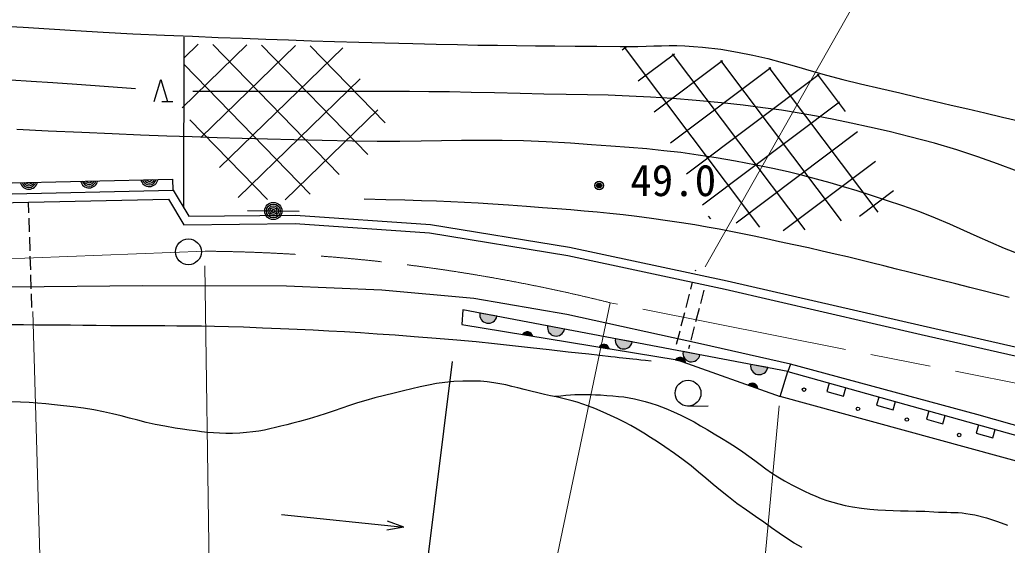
# Model space of a CAD drawing. Units: millimetres, scale not verified. Extents: x 40000 to 680000, y 20000 to 380000.
# Drawn here: x 363358 to 420671, y 292824 to 323344 of the extents above; entities that cross this region are included whole.
import ezdxf
from ezdxf.enums import TextEntityAlignment as Align

# ---------------------------------------------------------------- set-up
doc = ezdxf.new("R2010")
doc.units = ezdxf.units.MM
doc.header["$LTSCALE"] = 1000
doc.header["$PDMODE"] = 32
doc.header["$PDSIZE"] = 500
doc.linetypes.add('CHAIN', pattern=[18.5, 12, -1.5, 3.5, -1.5])
for name, color, linetype, lineweight in [('M-BGD', 7, 'Continuous', 25), ('M-BGD-HTXT', 7, 'Continuous', 13), ('M-BMK', 2, 'CHAIN', 13), ('M-BMK-SRVR', 3, 'Continuous', 25), ('M-STR-HTXT', 7, 'Continuous', 13)]:
    doc.layers.add(name, color=color, linetype=linetype, lineweight=lineweight)
doc.styles.add('ＭＳ ゴシック', font='')
doc.styles.get('ＭＳ ゴシック').set_extended_font_data('MS Gothic')

msp = doc.modelspace()

# ---------------------------------------------------------------- hatches: boundary and pattern name
at = {"layer": 'M-BGD'}
for points in [[(390065, 306308, 0.41421), (390463, 305723, 0.41421), (391048, 306122)], [(393995, 305562, 1), (394978, 305376)], [(393131, 304965, 0.66667), (392538, 305061)], [(397572, 304240, 0.66667), (396980, 304337)], [(397925, 304817, 0.41421), (398323, 304232, 0.41421), (398907, 304630)], [(401855, 304071, 0.41421), (402253, 303486, 0.41421), (402837, 303884)], [(402004, 303466, 0.66667), (401418, 303595)], [(405785, 303325, 0.41421), (406183, 302741, 0.41421), (406767, 303139)], [(406193, 301930, 0.66667), (405628, 302131)]]:
    msp.add_hatch(color=256, dxfattribs=at).paths.add_polyline_path(points)

# ---------------------------------------------------------------- linework, layer by layer
for p, q in [((362046, 322993), (363551, 322903)), ((363551, 322903), (365057, 322809)), ((365057, 322809), (366596, 322715)), ((366596, 322715), (368203, 322621)), ((368203, 322621), (369912, 322531)), ((369912, 322531), (371757, 322447)), ((371757, 322447), (373376, 322381)), ((372884, 312398), (372909, 322322)), ((373376, 322381), (374876, 322321)), ((374876, 322321), (376287, 322266)), ((376287, 322266), (377639, 322216)), ((377639, 322216), (378961, 322170)), ((378961, 322170), (380283, 322126)), ((380283, 322126), (381635, 322084)), ((376538, 321878), (372791, 318235)), ((373710, 321918), (372906, 321136)), ((379366, 321838), (373875, 316500)), ((374559, 321906), (381889, 314365)), ((382101, 321707), (374959, 314764)), ((377387, 321866), (383564, 315512)), ((380215, 321826), (384566, 317350)), ((381635, 322084), (383046, 322042)), ((383046, 322042), (384547, 322000)), ((384547, 322000), (386166, 321956)), ((386166, 321956), (387519, 321923)), ((387519, 321923), (388771, 321896)), ((388771, 321896), (389950, 321876)), ((389950, 321876), (391079, 321859)), ((391079, 321859), (392183, 321847)), ((392183, 321847), (393288, 321836)), ((393288, 321836), (394417, 321827)), ((394417, 321827), (395596, 321817)), ((395596, 321817), (396849, 321806)), ((396849, 321806), (398201, 321792)), ((398201, 321792), (398740, 321791)), ((398548, 321743), (398317, 321570)), ((398429, 321760), (406299, 311303)), ((398740, 321791), (399239, 321798)), ((399239, 321798), (399709, 321810)), ((399709, 321810), (400159, 321823)), ((400159, 321823), (400600, 321834)), ((400600, 321834), (401040, 321841)), ((401040, 321841), (401489, 321839)), ((401489, 321839), (401958, 321826)), ((401958, 321826), (402455, 321797)), ((402455, 321797), (402991, 321751)), ((402991, 321751), (404040, 321625)), ((404040, 321625), (405006, 321469)), ((401349, 321348), (399252, 319770)), ((401230, 321365), (408921, 311145)), ((404031, 320969), (411036, 311661)), ((405006, 321469), (405908, 321287)), ((405908, 321287), (406768, 321084)), ((406768, 321084), (407605, 320862)), ((372905, 320738), (380214, 313219)), ((404149, 320953), (400186, 317970)), ((406950, 320557), (401121, 316170)), ((406831, 320574), (413152, 312176)), ((407605, 320862), (408439, 320626)), ((408439, 320626), (409292, 320381)), ((409292, 320381), (410183, 320129)), ((362840, 319858), (364012, 319782)), ((371163, 318587), (371547, 319867)), ((371547, 319867), (371931, 318587)), ((383119, 319907), (376043, 313028)), ((409751, 320162), (402055, 314371)), ((409632, 320179), (411265, 318009)), ((410183, 320129), (411132, 319875)), ((411132, 319875), (412160, 319623)), ((364012, 319782), (365272, 319696)), ((365272, 319696), (366669, 319599)), ((366669, 319599), (368256, 319487)), ((368256, 319487), (370081, 319359)), ((412160, 319623), (413343, 319347)), ((413343, 319347), (414438, 319091)), ((374128, 319174), (373395, 319173)), ((374763, 319175), (374128, 319174)), ((375322, 319176), (374763, 319175)), ((375824, 319176), (375322, 319176)), ((376291, 319176), (375824, 319176)), ((376741, 319176), (376291, 319176)), ((377197, 319175), (376741, 319176)), ((377678, 319174), (377197, 319175)), ((378205, 319174), (377678, 319174)), ((378798, 319173), (378205, 319174)), ((380160, 319172), (378798, 319173)), ((381422, 319173), (380160, 319172)), ((382608, 319176), (381422, 319173)), ((383745, 319178), (382608, 319176)), ((384857, 319178), (383745, 319178)), ((385969, 319174), (384857, 319178)), ((387106, 319165), (385969, 319174)), ((388292, 319149), (387106, 319165)), ((389554, 319125), (388292, 319149)), ((390915, 319091), (389554, 319125)), ((392397, 319055), (390915, 319091)), ((393772, 319028), (392397, 319055)), ((395065, 319006), (393772, 319028)), ((396304, 318983), (395065, 319006)), ((397515, 318954), (396304, 318983)), ((398726, 318912), (397515, 318954)), ((399962, 318853), (398726, 318912)), ((401252, 318771), (399962, 318853)), ((402621, 318661), (401252, 318771)), ((414438, 319091), (415468, 318850)), ((415468, 318850), (416455, 318619)), ((371611, 318587), (372251, 318587)), ((384137, 318108), (378766, 312887)), ((404096, 318518), (402621, 318661)), ((410935, 318550), (402990, 312571)), ((405336, 318379), (404096, 318518)), ((406485, 318236), (405336, 318379)), ((407563, 318086), (406485, 318236)), ((416455, 318619), (417420, 318392)), ((417420, 318392), (418385, 318166)), ((418385, 318166), (419372, 317936)), ((373227, 317537), (377736, 312899)), ((408593, 317924), (407563, 318086)), ((409598, 317748), (408593, 317924)), ((410600, 317555), (409598, 317748)), ((411621, 317342), (410600, 317555)), ((419372, 317936), (420402, 317695)), ((420402, 317695), (421498, 317441)), ((365002, 316877), (363190, 316969)), ((412685, 317106), (411621, 317342)), ((413812, 316844), (412685, 317106)), ((366958, 316788), (365002, 316877)), ((368723, 316713), (366958, 316788)), ((370359, 316647), (368723, 316713)), ((371899, 316589), (370359, 316647)), ((373373, 316538), (371899, 316589)), ((374816, 316492), (373373, 316538)), ((376258, 316450), (374816, 316492)), ((377733, 316411), (376258, 316450)), ((379273, 316373), (377733, 316411)), ((380910, 316335), (379273, 316373)), ((411981, 316834), (404931, 311528)), ((415026, 316553), (413812, 316844)), ((416445, 316181), (415026, 316553)), ((382677, 316297), (380910, 316335)), ((384098, 316277), (382677, 316297)), ((385416, 316277), (384098, 316277)), ((386656, 316290), (385416, 316277)), ((387844, 316308), (386656, 316290)), ((389005, 316327), (387844, 316308)), ((390167, 316338), (389005, 316327)), ((391354, 316334), (390167, 316338)), ((392592, 316311), (391354, 316334)), ((393907, 316259), (392592, 316311)), ((395326, 316174), (393907, 316259)), ((396541, 316088), (395326, 316174)), ((397669, 316007), (396541, 316088)), ((398729, 315925), (397669, 316007)), ((399744, 315837), (398729, 315925)), ((400735, 315738), (399744, 315837)), ((417746, 315791), (416445, 316181)), ((401725, 315624), (400735, 315738)), ((402733, 315488), (401725, 315624)), ((403783, 315327), (402733, 315488)), ((404895, 315134), (403783, 315327)), ((418959, 315385), (417746, 315791)), ((420113, 314969), (418959, 315385)), ((406092, 314905), (404895, 315134)), ((407064, 314704), (406092, 314905)), ((407963, 314504), (407064, 314704)), ((413028, 315119), (407660, 311079)), ((421238, 314546), (420113, 314969)), ((356579, 313733), (372249, 314090)), ((372263, 313440), (372249, 314090)), ((408805, 314302), (407963, 314504)), ((409609, 314094), (408805, 314302)), ((410391, 313876), (409609, 314094)), ((411170, 313647), (410391, 313876)), ((411964, 313400), (411170, 313647)), ((356595, 313083), (372263, 313440)), ((356606, 312583), (371983, 312933)), ((371983, 312933), (372882, 311424)), ((372263, 313440), (373164, 311928)), ((412789, 313135), (411964, 313400)), ((414074, 313403), (412105, 311921)), ((413664, 312846), (412789, 313135)), ((363891, 312121), (363871, 312749)), ((384606, 312888), (383344, 312922)), ((385706, 312858), (384606, 312888)), ((386677, 312829), (385706, 312858)), ((387555, 312800), (386677, 312829)), ((388372, 312769), (387555, 312800)), ((389165, 312733), (388372, 312769)), ((389966, 312690), (389165, 312733)), ((390811, 312638), (389966, 312690)), ((391733, 312574), (390811, 312638)), ((392768, 312498), (391733, 312574)), ((393689, 312428), (392768, 312498)), ((394542, 312363), (393689, 312428)), ((395345, 312300), (394542, 312363)), ((414606, 312531), (413664, 312846)), ((415594, 312179), (414606, 312531)), ((363925, 311021), (363900, 311821)), ((373164, 311928), (379364, 312003)), ((376575, 312256), (379575, 312217)), ((379364, 312003), (387190, 311461)), ((396113, 312236), (395345, 312300)), ((396865, 312169), (396113, 312236)), ((397615, 312094), (396865, 312169)), ((398382, 312010), (397615, 312094)), ((399181, 311914), (398382, 312010)), ((400029, 311803), (399181, 311914)), ((400943, 311673), (400029, 311803)), ((403319, 311937), (403442, 311773)), ((416499, 311823), (415594, 312179)), ((417342, 311464), (416499, 311823)), ((372882, 311424), (379350, 311503)), ((379350, 311503), (387132, 310964)), ((387190, 311461), (395269, 310136)), ((401773, 311548), (400943, 311673)), ((402541, 311424), (401773, 311548)), ((403262, 311301), (402541, 311424)), ((403951, 311176), (403262, 311301)), ((418144, 311106), (417342, 311464)), ((363959, 309922), (363934, 310721)), ((387132, 310964), (395177, 309644)), ((404625, 311047), (403951, 311176)), ((405297, 310912), (404625, 311047)), ((405984, 310770), (405297, 310912)), ((406700, 310618), (405984, 310770)), ((418926, 310749), (418144, 311106)), ((419710, 310398), (418926, 310749)), ((395269, 310136), (404408, 308180)), ((407460, 310455), (406700, 310618)), ((408281, 310278), (407460, 310455)), ((409140, 310091), (408281, 310278)), ((409935, 309912), (409140, 310091)), ((420516, 310054), (419710, 310398)), ((363993, 308822), (363968, 309622)), ((395177, 309644), (404299, 307692)), ((410682, 309738), (409935, 309912)), ((411396, 309568), (410682, 309738)), ((412094, 309398), (411396, 309568)), ((421367, 309720), (420516, 310054)), ((412791, 309225), (412094, 309398)), ((413503, 309047), (412791, 309225)), ((414247, 308861), (413503, 309047)), ((364027, 307723), (364002, 308522)), ((402584, 308765), (402599, 308824)), ((415038, 308664), (414247, 308861)), ((415892, 308453), (415038, 308664)), ((416823, 308223), (415892, 308453)), ((370475, 307888), (362873, 307811)), ((378843, 307872), (370475, 307888)), ((384380, 307643), (378843, 307872)), ((402307, 307700), (402410, 308097)), ((404408, 308180), (415788, 305559)), ((417685, 308007), (416823, 308223)), ((418495, 307801), (417685, 308007)), ((419270, 307603), (418495, 307801)), ((364061, 306623), (364036, 307423)), ((389719, 307161), (384380, 307643)), ((402031, 306636), (402232, 307410)), ((403065, 307637), (402860, 306863)), ((404299, 307692), (415676, 305071)), ((420029, 307408), (419270, 307603)), ((420788, 307214), (420029, 307408)), ((395106, 306220), (389719, 307161)), ((389083, 306494), (389011, 305637)), ((407929, 302918), (389083, 306494)), ((402862, 304528), (395106, 306220)), ((401754, 305571), (401956, 306345)), ((402784, 306573), (402579, 305800)), ((362848, 305644), (363570, 305640)), ((363570, 305640), (364261, 305635)), ((364261, 305635), (364937, 305630)), ((364937, 305630), (365613, 305623)), ((365613, 305623), (366305, 305616)), ((366305, 305616), (367026, 305608)), ((367026, 305608), (367793, 305600)), ((367793, 305600), (368621, 305592)), ((368621, 305592), (369488, 305585)), ((369488, 305585), (370292, 305581)), ((370292, 305581), (371047, 305579)), ((371047, 305579), (371771, 305578)), ((371771, 305578), (372479, 305575)), ((372479, 305575), (373187, 305570)), ((373187, 305570), (373911, 305561)), ((373911, 305561), (374666, 305548)), ((374666, 305548), (375469, 305528)), ((375469, 305528), (376335, 305501)), ((376335, 305501), (377451, 305461)), ((389011, 305637), (401514, 303597)), ((402502, 305510), (402297, 304737)), ((415788, 305559), (429973, 302330)), ((377451, 305461), (378484, 305420)), ((378484, 305420), (379456, 305378)), ((379456, 305378), (380386, 305333)), ((380386, 305333), (381296, 305285)), ((381296, 305285), (382206, 305232)), ((382206, 305232), (383136, 305174)), ((383136, 305174), (384106, 305109)), ((384106, 305109), (385138, 305036)), ((385138, 305036), (386251, 304955)), ((386251, 304955), (387535, 304856)), ((401478, 304506), (401679, 305280)), ((415676, 305071), (429866, 301841)), ((387535, 304856), (388725, 304754)), ((388725, 304754), (389843, 304650)), ((389843, 304650), (390913, 304543)), ((390913, 304543), (391960, 304431)), ((391960, 304431), (393006, 304315)), ((402221, 304447), (402165, 304236)), ((408085, 303350), (402862, 304528)), ((393006, 304315), (394075, 304194)), ((394075, 304194), (395191, 304067)), ((395191, 304067), (396377, 303932)), ((396377, 303932), (397658, 303791)), ((397658, 303791), (397915, 303763)), ((397915, 303763), (398143, 303738)), ((388455, 303492), (385017, 276045)), ((398143, 303738), (398351, 303716)), ((398351, 303716), (398549, 303694)), ((398549, 303694), (398744, 303673)), ((398744, 303673), (398946, 303651)), ((398946, 303651), (399163, 303627)), ((399163, 303627), (399405, 303600)), ((399405, 303600), (399680, 303569)), ((399680, 303569), (399998, 303533)), ((401514, 303597), (407489, 301469)), ((408085, 303350), (407929, 302918)), ((418900, 300411), (408085, 303350)), ((407489, 301469), (407929, 302918)), ((407929, 302918), (423027, 298685)), ((387075, 302129), (386603, 302029)), ((387548, 302215), (387075, 302129)), ((388033, 302283), (387548, 302215)), ((388542, 302332), (388033, 302283)), ((389083, 302360), (388542, 302332)), ((389669, 302363), (389083, 302360)), ((390098, 302347), (389669, 302363)), ((390495, 302314), (390098, 302347)), ((390866, 302266), (390495, 302314)), ((391221, 302205), (390866, 302266)), ((391566, 302133), (391221, 302205)), ((391910, 302052), (391566, 302133)), ((392261, 301964), (391910, 302052)), ((410336, 302243), (410201, 301762)), ((384520, 301526), (383958, 301386)), ((385092, 301662), (384520, 301526)), ((385622, 301793), (385092, 301662)), ((386123, 301916), (385622, 301793)), ((386603, 302029), (386123, 301916)), ((392627, 301869), (392261, 301964)), ((393016, 301771), (392627, 301869)), ((393435, 301671), (393016, 301771)), ((393810, 301587), (393435, 301671)), ((394158, 301511), (393810, 301587)), ((394486, 301439), (394158, 301511)), ((394420, 301480), (394758, 301511)), ((394758, 301511), (395057, 301537)), ((395057, 301537), (395325, 301557)), ((395325, 301557), (395572, 301572)), ((395572, 301572), (395804, 301581)), ((395804, 301581), (396031, 301585)), ((396031, 301585), (396261, 301584)), ((396261, 301584), (396504, 301579)), ((396504, 301579), (396766, 301568)), ((396766, 301568), (397058, 301553)), ((397058, 301553), (397434, 301530)), ((397434, 301530), (397783, 301504)), ((397783, 301504), (398112, 301473)), ((398112, 301473), (398426, 301435)), ((422591, 297324), (407489, 301469)), ((410201, 301762), (411164, 301492)), ((411164, 301492), (411299, 301973)), ((363393, 301131), (362867, 301151)), ((363896, 301106), (363393, 301131)), ((364388, 301074), (363896, 301106)), ((364879, 301035), (364388, 301074)), ((365380, 300987), (364879, 301035)), ((365903, 300929), (365380, 300987)), ((366457, 300861), (365903, 300929)), ((382500, 300939), (382052, 300784)), ((382959, 301091), (382500, 300939)), ((383442, 301241), (382959, 301091)), ((383958, 301386), (383442, 301241)), ((394800, 301368), (394486, 301439)), ((395106, 301294), (394800, 301368)), ((395410, 301214), (395106, 301294)), ((395718, 301125), (395410, 301214)), ((396036, 301022), (395718, 301125)), ((396371, 300902), (396036, 301022)), ((396728, 300762), (396371, 300902)), ((398426, 301435), (398731, 301388)), ((398731, 301388), (399035, 301330)), ((399035, 301330), (399342, 301260)), ((399342, 301260), (399660, 301174)), ((399660, 301174), (399994, 301073)), ((399994, 301073), (400351, 300953)), ((400351, 300953), (400848, 300768)), ((402132, 300909), (403312, 300917)), ((413225, 301434), (413090, 300952)), ((413090, 300952), (414053, 300682)), ((414053, 300682), (414188, 301164)), ((367054, 300780), (366457, 300861)), ((367659, 300684), (367054, 300780)), ((368216, 300577), (367659, 300684)), ((368738, 300460), (368216, 300577)), ((369235, 300338), (368738, 300460)), ((369721, 300212), (369235, 300338)), ((381145, 300472), (380664, 300317)), ((381604, 300628), (381145, 300472)), ((382052, 300784), (381604, 300628)), ((397209, 300560), (396728, 300762)), ((397651, 300363), (397209, 300560)), ((398062, 300168), (397651, 300363)), ((400848, 300768), (401301, 300581)), ((401301, 300581), (401721, 300389)), ((401721, 300389), (402118, 300190)), ((416113, 300624), (415978, 300142)), ((416941, 299872), (417076, 300354)), ((424040, 298952), (418900, 300411)), ((370206, 300085), (369721, 300212)), ((370703, 299962), (370206, 300085)), ((371224, 299843), (370703, 299962)), ((371781, 299733), (371224, 299843)), ((378850, 299825), (378514, 299738)), ((379206, 299918), (378850, 299825)), ((379590, 300016), (379206, 299918)), ((380150, 300165), (379590, 300016)), ((380664, 300317), (380150, 300165)), ((398452, 299972), (398062, 300168)), ((398828, 299770), (398452, 299972)), ((399199, 299558), (398828, 299770)), ((402118, 300190), (402500, 299983)), ((402500, 299983), (402877, 299766)), ((402877, 299766), (403260, 299538)), ((415978, 300142), (416941, 299872)), ((419002, 299814), (418867, 299332)), ((372385, 299634), (371781, 299733)), ((372804, 299571), (372385, 299634)), ((373192, 299513), (372804, 299571)), ((373558, 299461), (373192, 299513)), ((373910, 299415), (373558, 299461)), ((374254, 299376), (373910, 299415)), ((374599, 299347), (374254, 299376)), ((374952, 299328), (374599, 299347)), ((375320, 299320), (374952, 299328)), ((375711, 299324), (375320, 299320)), ((376133, 299343), (375711, 299324)), ((376527, 299372), (376133, 299343)), ((376892, 299411), (376527, 299372)), ((377233, 299460), (376892, 299411)), ((377559, 299517), (377233, 299460)), ((377876, 299583), (377559, 299517)), ((378192, 299657), (377876, 299583)), ((378514, 299738), (378192, 299657)), ((399574, 299333), (399199, 299558)), ((399960, 299092), (399574, 299333)), ((403260, 299538), (403657, 299297)), ((403657, 299297), (404079, 299042)), ((418867, 299332), (419830, 299062)), ((419830, 299062), (419965, 299544)), ((400367, 298829), (399960, 299092)), ((400803, 298542), (400367, 298829)), ((404079, 299042), (404535, 298769)), ((404535, 298769), (404954, 298511)), ((401357, 298161), (400803, 298542)), ((401859, 297790), (401357, 298161)), ((404954, 298511), (405333, 298256)), ((405333, 298256), (405682, 298004)), ((402320, 297428), (401859, 297790)), ((405682, 298004), (406012, 297756)), ((406012, 297756), (406333, 297511)), ((406333, 297511), (406656, 297270)), ((402755, 297070), (402320, 297428)), ((403175, 296715), (402755, 297070)), ((406656, 297270), (406991, 297031)), ((406991, 297031), (407349, 296795)), ((403596, 296359), (403175, 296715)), ((404029, 295999), (403596, 296359)), ((407349, 296795), (407740, 296562)), ((407740, 296562), (408174, 296332)), ((408174, 296332), (408551, 296144)), ((404487, 295632), (404029, 295999)), ((408551, 296144), (408902, 295973)), ((408902, 295973), (409236, 295816)), ((409236, 295816), (409560, 295674)), ((404984, 295256), (404487, 295632)), ((405534, 294867), (404984, 295256)), ((409560, 295674), (409880, 295544)), ((409880, 295544), (410204, 295427)), ((410204, 295427), (410540, 295320)), ((410540, 295320), (410893, 295224)), ((410893, 295224), (411273, 295137)), ((378556, 294603), (385648, 293867)), ((406056, 294503), (405534, 294867)), ((411273, 295137), (411685, 295058)), ((411685, 295058), (412211, 294976)), ((412211, 294976), (412700, 294918)), ((412700, 294918), (413162, 294879)), ((413162, 294879), (413606, 294854)), ((413606, 294854), (414042, 294840)), ((414042, 294840), (414478, 294831)), ((414478, 294831), (414924, 294824)), ((414924, 294824), (415389, 294814)), ((415389, 294814), (415883, 294797)), ((415883, 294797), (416415, 294767)), ((416415, 294767), (416682, 294752)), ((416682, 294752), (416930, 294743)), ((416930, 294743), (417163, 294738)), ((417163, 294738), (417387, 294734)), ((417387, 294734), (417606, 294728)), ((417606, 294728), (417824, 294718)), ((417824, 294718), (418046, 294701)), ((418046, 294701), (418276, 294675)), ((418276, 294675), (418520, 294637)), ((418520, 294637), (418781, 294585)), ((385648, 293867), (384710, 294225)), ((406539, 294157), (406056, 294503)), ((406994, 293830), (406539, 294157)), ((418781, 294585), (419471, 294409)), ((419471, 294409), (420098, 294207)), ((420098, 294207), (420676, 293983)), ((385648, 293867), (384657, 293708)), ((407433, 293521), (406994, 293830)), ((407868, 293229), (407433, 293521)), ((408312, 292954), (407868, 293229)), ((408775, 292695), (408312, 292954))]:
    msp.add_line(p, q, dxfattribs=at)
for points in [[(390065, 306308, 0.41421), (390463, 305723, 0.41421), (391048, 306122)], [(393995, 305562, 1), (394978, 305376)], [(393131, 304965, 0.66667), (392538, 305061)], [(397572, 304240, 0.66667), (396980, 304337)], [(397925, 304817, 0.41421), (398323, 304232, 0.41421), (398907, 304630)], [(401855, 304071, 0.41421), (402253, 303486, 0.41421), (402837, 303884)], [(402004, 303466, 0.66667), (401418, 303595)], [(405785, 303325, 0.41421), (406183, 302741, 0.41421), (406767, 303139)], [(406193, 301930, 0.66667), (405628, 302131)]]:
    msp.add_lwpolyline(points, format="xyb", close=True, dxfattribs=at)
for centre, radius in [((396982, 313717), 150), ((396982, 313717), 120), ((396982, 313717), 90), ((396982, 313717), 60), ((396982, 313717), 30), ((396982, 313717), 20), ((378075, 312236), 500), ((378075, 312236), 400), ((378075, 312236), 300), ((378075, 312236), 200), ((378075, 312236), 100), ((402143, 301659), 750), ((408873, 301861), 100), ((412006, 300749), 100), ((414842, 300123), 100), ((417881, 299230), 100)]:
    msp.add_circle(centre, radius, dxfattribs=at)
for centre, radius, start, end in [((363884, 314012), 512, 193.98447, 348.6237), ((363884, 314012), 412, 197.1307, 345.47746), ((363884, 314012), 312, 202.40428, 340.20389), ((363884, 314012), 212, 213.2698, 329.33836), ((367383, 314092), 512, 193.98447, 348.6237), ((367383, 314092), 412, 197.1307, 345.47746), ((367383, 314092), 312, 202.40428, 340.20389), ((367383, 314092), 212, 213.2698, 329.33836), ((370882, 314171), 512, 193.98447, 348.6237), ((370882, 314171), 412, 197.1307, 345.47746), ((370882, 314171), 312, 202.40428, 340.20389), ((370882, 314171), 212, 213.2698, 329.33836)]:
    msp.add_arc(centre, radius, start, end, dxfattribs=at)
msp.add_point((396982, 313717), dxfattribs=at)
at = {"layer": 'M-BGD-HTXT'}
for p, q in [((374536, 279279), (374099, 309052)), ((397624, 306910), (391565, 277969))]:
    msp.add_line(p, q, dxfattribs=at)
at = {"layer": 'M-BMK'}
for p, q in [((374128, 309902), (304001, 307219)), ((465731, 293409), (397624, 306910))]:
    msp.add_line(p, q, dxfattribs=at)
msp.add_arc((373202, 208898), 101008, 76.00859, 89.47487, dxfattribs=at)
at = {"layer": 'M-BMK-SRVR'}
msp.add_circle((373148, 309865), 750, dxfattribs=at)
at = {"layer": 'M-STR-HTXT'}
for p, q in [((403136, 308999), (413853, 327901)), ((365121, 270416), (364125, 306398)), ((404113, 264992), (407429, 300913))]:
    msp.add_line(p, q, dxfattribs=at)

# ---------------------------------------------------------------- texts
at = {"layer": 'M-BGD', "style": 'ＭＳ ゴシック'}
msp.add_text('49.0', height=1833, dxfattribs=at).set_placement((398791, 312550), align=Align.BOTTOM_LEFT)

doc.saveas('drawing.dxf')
